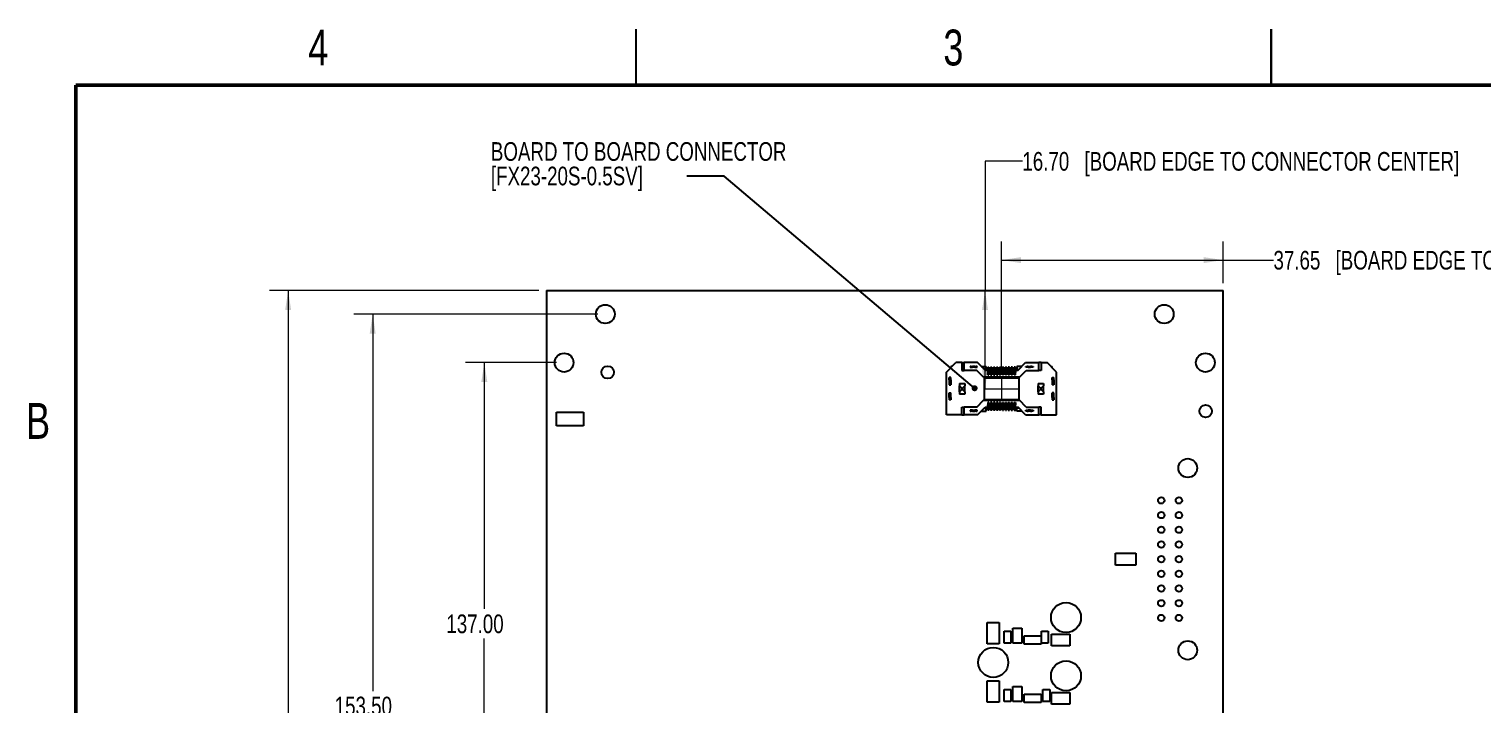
# Paper-space layout 'Sheet2' of a CAD drawing. Header units: millimetres. Extents: x 3 to 429, y 3 to 276.
# Drawn here: x 4.8 to 251.9, y 161.3 to 276.3 of the extents above; entities that cross this region are included whole.
import ezdxf

# ---------------------------------------------------------------- set-up
doc = ezdxf.new("R2010")
doc.units = ezdxf.units.MM
doc.header["$PDSIZE"] = -1
doc.styles.add('SLDTEXTSTYLE1', font='TXT', dxfattribs={"width": 0.75})
doc.dimstyles.new('SLDDIMSTYLE1', dxfattribs={"dimtxt": 3.175, "dimasz": 3.302, "dimexe": 0, "dimexo": 0.0625, "dimgap": 0.79375, "dimtad": 0, "dimtih": 1, "dimtoh": 1, "dimrnd": 1e-09, "dimzin": 4, "dimdsep": 46, "dimtxsty": 'SLDTEXTSTYLE1', "dimsah": 1, "dimcen": 0.09, "dimadec": 0, "dimazin": 1, "dimtfac": 1, "dimtofl": 0, "dimtmove": 0, "dimatfit": 3, "dimfxl": 1, "dimfrac": 2, "dimtolj": 1, "dimtzin": 12, "dimarcsym": 0})
doc.dimstyles.new('SLDDIMSTYLE2', dxfattribs={"dimtxt": 3.175, "dimasz": 3.302, "dimexe": 0, "dimexo": 0.0625, "dimgap": 0.79375, "dimtad": 0, "dimtih": 1, "dimtoh": 1, "dimrnd": 1e-09, "dimzin": 12, "dimdsep": 46, "dimtxsty": 'SLDTEXTSTYLE1', "dimsah": 1, "dimcen": 0.09, "dimadec": 0, "dimazin": 3, "dimtfac": 1, "dimtofl": 0, "dimtmove": 0, "dimatfit": 3, "dimfxl": 1, "dimfrac": 2, "dimtolj": 1, "dimtzin": 12, "dimarcsym": 0})
doc.dimstyles.new('SLDDIMSTYLE4', dxfattribs={"dimtxt": 0.18, "dimasz": 1.016, "dimexe": 0, "dimexo": 0.0625, "dimgap": 0, "dimtad": 0, "dimtih": 1, "dimtoh": 1, "dimdec": 0, "dimrnd": 1e-09, "dimzin": 0, "dimdsep": 46, "dimtxsty": 'Standard', "dimblk1": 'DOT', "dimblk2": 'DOT', "dimsah": 1, "dimcen": 0.09, "dimadec": 0, "dimazin": 0, "dimtfac": 1.016, "dimtdec": 0, "dimtofl": 0, "dimtmove": 0, "dimatfit": 3, "dimldrblk": 'DOT', "dimfxl": 1, "dimfrac": 2, "dimtolj": 1, "dimtzin": 0, "dimarcsym": 0})

# ---------------------------------------------------------------- blocks, each defined once
blk = doc.blocks.new('_D_11')
at = {"color": 7, "linetype": 'Continuous', "lineweight": 0}
for p, q in [((170.05, 218.3), (170.05, 240.14)), ((207.7, 233.05), (207.7, 240.14)), ((170.05, 236.97), (207.7, 236.97)), ((207.7, 236.97), (216.27, 236.97))]:
    blk.add_line(p, q, dxfattribs=at)
at = {"color": 7, "linetype": 'Continuous', "lineweight": 18}
for points in [[(170.05, 236.97), (173.35, 236.46), (173.35, 237.47)], [(207.7, 236.97), (204.4, 237.47), (204.4, 236.46)]]:
    blk.add_solid(points, dxfattribs=at)
at = {"color": 7, "linetype": 'Continuous', "lineweight": 18, "char_height": 3.175, "attachment_point": 1, "style": 'SLDTEXTSTYLE1'}
for s, insert in [('37.65', (216.27, 238.54)), ('[BOARD EDGE TO CONNECTOR CENTER]', (226.82, 238.54))]:
    blk.add_mtext(s, dxfattribs=dict(at, insert=insert))
blk = doc.blocks.new('_D_12')
at = {"color": 7, "linetype": 'Continuous', "lineweight": 0}
for p, q in [((173.59, 253.78), (167.24, 253.78)), ((167.24, 253.78), (167.24, 231.78)), ((167.24, 215.08), (167.24, 231.78))]:
    blk.add_line(p, q, dxfattribs=at)
at = {"color": 7, "linetype": 'Continuous', "lineweight": 18}
for points in [[(167.24, 231.78), (166.74, 228.48), (167.75, 228.48)], [(167.24, 215.08), (167.75, 218.38), (166.74, 218.38)]]:
    blk.add_solid(points, dxfattribs=at)
at = {"color": 7, "linetype": 'Continuous', "lineweight": 18, "char_height": 3.175, "attachment_point": 1, "style": 'SLDTEXTSTYLE1'}
for s, insert in [('16.70', (173.59, 255.35)), ('[BOARD EDGE TO CONNECTOR CENTER]', (184.15, 255.35))]:
    blk.add_mtext(s, dxfattribs=dict(at, insert=insert))
blk = doc.blocks.new('_D_13')
at = {"color": 7, "linetype": 'Continuous', "lineweight": 0}
for p, q in [((91.43, 231.78), (45.62, 231.78)), ((48.8, 231.78), (48.8, 149.69)), ((48.8, 70.28), (48.8, 144.64)), ((91.43, 70.28), (45.62, 70.28))]:
    blk.add_line(p, q, dxfattribs=at)
at = {"color": 7, "linetype": 'Continuous', "lineweight": 18}
for points in [[(48.8, 231.78), (48.29, 228.48), (49.31, 228.48)], [(48.8, 70.28), (49.31, 73.58), (48.29, 73.58)]]:
    blk.add_solid(points, dxfattribs=at)
at = {"color": 7, "linetype": 'Continuous', "lineweight": 18, "insert": (42.35, 148.74), "char_height": 3.175, "attachment_point": 1, "style": 'SLDTEXTSTYLE1'}
blk.add_mtext('161.50', dxfattribs=at)
blk = doc.blocks.new('_D_15')
at = {"color": 7, "linetype": 'Continuous', "lineweight": 0}
for p, q in [((94.43, 219.53), (78.96, 219.53)), ((82.14, 219.53), (82.14, 177.64)), ((82.14, 82.53), (82.14, 172.6)), ((94.43, 82.53), (78.96, 82.53))]:
    blk.add_line(p, q, dxfattribs=at)
at = {"color": 7, "linetype": 'Continuous', "lineweight": 18}
for points in [[(82.14, 219.53), (81.63, 216.23), (82.65, 216.23)], [(82.14, 82.53), (82.65, 85.83), (81.63, 85.83)]]:
    blk.add_solid(points, dxfattribs=at)
at = {"color": 7, "linetype": 'Continuous', "lineweight": 18, "insert": (75.69, 176.7), "char_height": 3.175, "attachment_point": 1, "style": 'SLDTEXTSTYLE1'}
blk.add_mtext('137.00', dxfattribs=at)
blk = doc.blocks.new('_D_16')
at = {"color": 7, "linetype": 'Continuous', "lineweight": 0}
for p, q in [((101.43, 227.78), (59.99, 227.78)), ((63.17, 227.78), (63.17, 163.66)), ((63.17, 74.28), (63.17, 158.62)), ((101.43, 74.28), (59.99, 74.28))]:
    blk.add_line(p, q, dxfattribs=at)
at = {"color": 7, "linetype": 'Continuous', "lineweight": 18}
for points in [[(63.17, 227.78), (62.66, 224.48), (63.67, 224.48)], [(63.17, 74.28), (63.67, 77.58), (62.66, 77.58)]]:
    blk.add_solid(points, dxfattribs=at)
at = {"color": 7, "linetype": 'Continuous', "lineweight": 18, "insert": (56.71, 162.72), "char_height": 3.175, "attachment_point": 1, "style": 'SLDTEXTSTYLE1'}
blk.add_mtext('153.50', dxfattribs=at)
blk = doc.blocks.new('SW_NOTE_0_8')
at = {"color": 0, "linetype": 'Continuous', "lineweight": 0, "char_height": 3.175, "attachment_point": 1, "style": 'SLDTEXTSTYLE1'}
for s, insert in [('BOARD TO BOARD CONNECTOR', (-33.31, 5.78)), ('[FX23-20S-0.5SV]', (-33.31, 1.61))]:
    blk.add_mtext(s, dxfattribs=dict(at, insert=insert))
blk = doc.blocks.new('_Dot')
at = {"color": 0, "linetype": 'ByBlock', "lineweight": -2}
blk.add_line((-0.5, 0), (-1, 0), dxfattribs=at)
at = {"color": 0, "linetype": 'ByBlock', "const_width": 0.5}
blk.add_lwpolyline([(-0.25, 0, 1), (0.25, 0, 1)], format="xyb", close=True, dxfattribs=at)

psp = doc.layouts.new('Sheet2')

# ---------------------------------------------------------------- linework, layer by layer
at = {"color": 7, "linetype": 'Continuous', "lineweight": 25}
for p, q in [((107.95, 266.7), (107.95, 276.225)), ((215.9, 276.226), (215.9, 266.699)), ((215.9, 266.7), (215.9, 276.225)), ((92.7, 231.782), (207.701, 231.782)), ((92.7, 231.782), (92.7, 70.281)), ((207.701, 125.281), (207.701, 231.782)), ((160.701, 217.932), (162.301, 219.532)), ((160.701, 210.632), (160.701, 217.932)), ((161.451, 218.682), (161.451, 218.882)), ((161.651, 218.882), (161.451, 218.882)), ((163.301, 219.532), (162.301, 219.532)), ((163.301, 219.532), (163.701, 219.532)), ((163.301, 219.532), (163.301, 218.182)), ((163.301, 218.182), (163.701, 218.182)), ((163.701, 218.182), (163.701, 219.532)), ((165.951, 219.532), (163.701, 219.532)), ((165.851, 218.182), (163.701, 218.182)), ((164.701, 218.882), (164.701, 218.732)), ((164.901, 218.882), (164.701, 218.882)), ((164.701, 218.732), (164.901, 218.732)), ((164.901, 218.882), (164.901, 218.732)), ((164.901, 218.882), (165.101, 218.882)), ((164.901, 218.732), (165.101, 218.732)), ((165.101, 218.882), (165.101, 218.732)), ((165.501, 218.882), (165.101, 218.882)), ((165.501, 218.732), (165.101, 218.732)), ((165.501, 218.882), (165.501, 218.732)), ((165.501, 218.882), (165.701, 218.882)), ((165.501, 218.732), (165.701, 218.732)), ((165.701, 218.882), (165.701, 218.732)), ((165.901, 218.882), (165.701, 218.882)), ((165.701, 218.732), (165.901, 218.732)), ((167.001, 217.032), (165.851, 218.182)), ((165.901, 218.732), (165.901, 218.882)), ((167.251, 218.232), (165.951, 219.532)), ((166.601, 218.882), (167.451, 218.882)), ((167.451, 218.382), (167.101, 218.382)), ((167.251, 218.232), (167.701, 218.232)), ((167.451, 218.382), (167.451, 218.882)), ((167.451, 218.232), (167.451, 218.382)), ((167.701, 218.382), (167.451, 218.382)), ((167.701, 218.732), (167.901, 218.732)), ((167.701, 218.732), (167.701, 217.832)), ((167.701, 217.832), (167.901, 217.832)), ((167.701, 217.432), (167.701, 217.832)), ((167.901, 218.732), (167.901, 217.832)), ((168.201, 218.382), (167.901, 218.382)), ((167.901, 218.232), (168.201, 218.232)), ((167.901, 217.432), (167.901, 217.832)), ((168.201, 218.732), (168.401, 218.732)), ((168.201, 218.732), (168.201, 217.832)), ((168.201, 217.832), (168.401, 217.832)), ((168.201, 217.432), (168.201, 217.832)), ((168.401, 218.732), (168.401, 217.832)), ((168.701, 218.382), (168.401, 218.382)), ((168.401, 218.232), (168.701, 218.232)), ((168.401, 217.432), (168.401, 217.832)), ((168.701, 218.732), (168.901, 218.732)), ((168.701, 218.732), (168.701, 217.832)), ((168.701, 217.832), (168.901, 217.832)), ((168.701, 217.432), (168.701, 217.832)), ((168.901, 218.732), (168.901, 217.832)), ((169.201, 218.382), (168.901, 218.382)), ((168.901, 218.232), (169.201, 218.232)), ((168.901, 217.432), (168.901, 217.832)), ((169.201, 218.732), (169.401, 218.732)), ((169.201, 218.732), (169.201, 217.832)), ((169.201, 217.832), (169.401, 217.832)), ((169.201, 217.432), (169.201, 217.832)), ((169.401, 218.732), (169.401, 217.832)), ((169.701, 218.382), (169.401, 218.382)), ((169.401, 218.232), (169.701, 218.232)), ((169.401, 217.432), (169.401, 217.832)), ((169.701, 218.732), (169.901, 218.732)), ((169.701, 218.732), (169.701, 217.832)), ((169.701, 217.832), (169.901, 217.832)), ((169.701, 217.432), (169.701, 217.832)), ((169.901, 218.732), (169.901, 217.832)), ((170.201, 218.382), (169.901, 218.382)), ((169.901, 218.232), (170.201, 218.232)), ((169.901, 217.432), (169.901, 217.832)), ((170.401, 218.732), (170.201, 218.732)), ((170.201, 218.732), (170.201, 217.832)), ((170.401, 217.832), (170.201, 217.832)), ((170.201, 217.432), (170.201, 217.832)), ((170.401, 218.732), (170.401, 217.832)), ((170.701, 218.382), (170.401, 218.382)), ((170.401, 218.232), (170.701, 218.232)), ((170.401, 217.432), (170.401, 217.832)), ((170.901, 218.732), (170.701, 218.732)), ((170.701, 218.732), (170.701, 217.832)), ((170.901, 217.832), (170.701, 217.832)), ((170.701, 217.432), (170.701, 217.832)), ((170.901, 218.732), (170.901, 217.832)), ((171.201, 218.382), (170.901, 218.382)), ((170.901, 218.232), (171.201, 218.232)), ((170.901, 217.432), (170.901, 217.832)), ((171.401, 218.732), (171.201, 218.732)), ((171.201, 218.732), (171.201, 217.832)), ((171.401, 217.832), (171.201, 217.832)), ((171.201, 217.432), (171.201, 217.832)), ((171.401, 218.732), (171.401, 217.832)), ((171.701, 218.382), (171.401, 218.382)), ((171.401, 218.232), (171.701, 218.232)), ((171.401, 217.432), (171.401, 217.832)), ((171.901, 218.732), (171.701, 218.732)), ((171.701, 218.732), (171.701, 217.832)), ((171.901, 217.832), (171.701, 217.832)), ((171.701, 217.432), (171.701, 217.832)), ((171.901, 218.732), (171.901, 217.832)), ((172.201, 218.382), (171.901, 218.382)), ((171.901, 218.232), (172.201, 218.232)), ((171.901, 217.432), (171.901, 217.832)), ((172.401, 218.732), (172.201, 218.732)), ((172.201, 218.732), (172.201, 217.832)), ((172.201, 217.432), (172.201, 217.832)), ((172.401, 217.832), (172.201, 217.832)), ((172.401, 218.732), (172.401, 217.832)), ((172.651, 218.382), (172.401, 218.382)), ((172.401, 218.232), (172.851, 218.232)), ((172.401, 217.432), (172.401, 217.832)), ((172.651, 218.882), (172.651, 218.382)), ((173.501, 218.882), (172.651, 218.882)), ((172.651, 218.382), (173.001, 218.382)), ((172.651, 218.382), (172.651, 218.232)), ((172.851, 218.232), (174.151, 219.532)), ((173.101, 217.032), (174.251, 218.182)), ((174.151, 219.532), (176.401, 219.532)), ((174.201, 218.732), (174.201, 218.882)), ((174.201, 218.882), (174.401, 218.882)), ((174.401, 218.732), (174.201, 218.732)), ((174.251, 218.182), (176.401, 218.182)), ((174.401, 218.882), (174.401, 218.732)), ((174.601, 218.882), (174.401, 218.882)), ((174.601, 218.732), (174.401, 218.732)), ((174.601, 218.882), (175.001, 218.882)), ((174.601, 218.882), (174.601, 218.732)), ((174.601, 218.732), (175.001, 218.732)), ((175.001, 218.882), (175.001, 218.732)), ((175.201, 218.882), (175.001, 218.882)), ((175.201, 218.732), (175.001, 218.732)), ((175.201, 218.882), (175.201, 218.732)), ((175.201, 218.882), (175.401, 218.882)), ((175.401, 218.732), (175.201, 218.732)), ((175.401, 218.882), (175.401, 218.732)), ((176.401, 218.182), (176.401, 219.532)), ((176.801, 219.532), (176.401, 219.532)), ((176.801, 218.182), (176.401, 218.182)), ((176.801, 219.532), (176.801, 218.182)), ((176.801, 219.532), (177.801, 219.532)), ((179.401, 217.932), (177.801, 219.532)), ((178.451, 218.882), (178.651, 218.882)), ((178.651, 218.682), (178.651, 218.882)), ((179.401, 210.632), (179.401, 217.932)), ((161.426, 216.982), (161.176, 216.982)), ((161.176, 216.882), (161.176, 216.982)), ((161.426, 216.882), (161.176, 216.882)), ((161.176, 216.782), (161.176, 216.882)), ((161.426, 216.782), (161.176, 216.782)), ((161.176, 216.582), (161.176, 216.782)), ((161.426, 216.582), (161.176, 216.582)), ((161.176, 216.582), (161.176, 216.182)), ((161.426, 216.182), (161.176, 216.182)), ((161.176, 216.182), (161.176, 215.982)), ((161.426, 215.982), (161.176, 215.982)), ((161.176, 215.982), (161.176, 215.882)), ((161.176, 215.882), (161.426, 215.882)), ((161.176, 215.882), (161.176, 215.782)), ((161.176, 215.782), (161.426, 215.782)), ((161.426, 216.882), (161.426, 216.982)), ((161.426, 216.782), (161.426, 216.882)), ((161.426, 216.582), (161.426, 216.782)), ((161.426, 216.582), (161.426, 216.182)), ((161.426, 216.182), (161.426, 215.982)), ((161.426, 215.982), (161.426, 215.882)), ((161.426, 215.882), (161.426, 215.782)), ((162.926, 215.982), (163.826, 215.982)), ((162.926, 215.982), (162.926, 215.582)), ((162.926, 214.582), (162.926, 215.582)), ((162.926, 215.582), (163.326, 215.182)), ((163.326, 214.982), (162.926, 214.582)), ((163.326, 214.982), (163.326, 215.182)), ((163.326, 215.182), (163.426, 215.182)), ((163.326, 214.982), (163.426, 214.982)), ((163.826, 215.582), (163.426, 215.182)), ((163.426, 214.982), (163.426, 215.182)), ((163.426, 214.982), (163.826, 214.582)), ((163.826, 215.982), (163.826, 215.582)), ((163.826, 214.582), (163.826, 215.582)), ((173.101, 217.032), (167.001, 217.032)), ((167.001, 217.032), (167.101, 216.932)), ((167.071, 216.962), (173.031, 216.962)), ((167.101, 216.932), (167.101, 213.232)), ((173.001, 216.932), (167.101, 216.932)), ((167.151, 216.962), (167.151, 216.932)), ((167.501, 216.962), (167.501, 216.932)), ((167.701, 217.432), (167.901, 217.432)), ((168.201, 217.432), (168.401, 217.432)), ((168.701, 217.432), (168.901, 217.432)), ((169.201, 217.432), (169.401, 217.432)), ((169.701, 217.432), (169.901, 217.432)), ((170.401, 217.432), (170.201, 217.432)), ((170.901, 217.432), (170.701, 217.432)), ((171.401, 217.432), (171.201, 217.432)), ((171.901, 217.432), (171.701, 217.432)), ((172.401, 217.432), (172.201, 217.432)), ((172.601, 216.962), (172.601, 216.932)), ((172.951, 216.962), (172.951, 216.932)), ((173.101, 217.032), (173.001, 216.932)), ((173.001, 216.932), (173.001, 213.232)), ((176.276, 215.982), (176.276, 215.582)), ((176.276, 215.982), (177.176, 215.982)), ((176.276, 215.582), (176.676, 215.182)), ((176.276, 214.582), (176.276, 215.582)), ((176.676, 214.982), (176.276, 214.582)), ((176.676, 214.982), (176.676, 215.182)), ((176.776, 215.182), (176.676, 215.182)), ((176.776, 214.982), (176.676, 214.982)), ((177.176, 215.582), (176.776, 215.182)), ((176.776, 214.982), (176.776, 215.182)), ((176.776, 214.982), (177.176, 214.582)), ((177.176, 215.982), (177.176, 215.582)), ((177.176, 214.582), (177.176, 215.582)), ((178.676, 216.982), (178.926, 216.982)), ((178.676, 216.882), (178.676, 216.982)), ((178.676, 216.882), (178.926, 216.882)), ((178.676, 216.782), (178.676, 216.882)), ((178.676, 216.782), (178.926, 216.782)), ((178.676, 216.582), (178.676, 216.782)), ((178.676, 216.582), (178.926, 216.582)), ((178.676, 216.582), (178.676, 216.182)), ((178.676, 216.182), (178.926, 216.182)), ((178.676, 216.182), (178.676, 215.982)), ((178.676, 215.982), (178.926, 215.982)), ((178.676, 215.982), (178.676, 215.882)), ((178.926, 215.882), (178.676, 215.882)), ((178.676, 215.882), (178.676, 215.782)), ((178.926, 215.782), (178.676, 215.782)), ((178.926, 216.882), (178.926, 216.982)), ((178.926, 216.782), (178.926, 216.882)), ((178.926, 216.582), (178.926, 216.782)), ((178.926, 216.582), (178.926, 216.182)), ((178.926, 216.182), (178.926, 215.982)), ((178.926, 215.982), (178.926, 215.882)), ((178.926, 215.882), (178.926, 215.782)), ((161.176, 214.382), (161.426, 214.382)), ((161.176, 214.282), (161.176, 214.382)), ((161.176, 214.282), (161.426, 214.282)), ((161.176, 214.182), (161.176, 214.282)), ((161.426, 214.182), (161.176, 214.182)), ((161.176, 213.982), (161.176, 214.182)), ((161.426, 213.982), (161.176, 213.982)), ((161.176, 213.582), (161.176, 213.982)), ((161.426, 213.582), (161.176, 213.582)), ((161.176, 213.582), (161.176, 213.382)), ((161.426, 213.382), (161.176, 213.382)), ((161.176, 213.382), (161.176, 213.282)), ((161.426, 213.282), (161.176, 213.282)), ((161.176, 213.282), (161.176, 213.182)), ((161.426, 213.182), (161.176, 213.182)), ((161.426, 214.282), (161.426, 214.382)), ((161.426, 214.182), (161.426, 214.282)), ((161.426, 213.982), (161.426, 214.182)), ((161.426, 213.582), (161.426, 213.982)), ((161.426, 213.582), (161.426, 213.382)), ((161.426, 213.382), (161.426, 213.282)), ((161.426, 213.282), (161.426, 213.182)), ((162.926, 214.582), (162.926, 214.182)), ((163.826, 214.182), (162.926, 214.182)), ((163.826, 214.582), (163.826, 214.182)), ((165.851, 211.982), (167.001, 213.132)), ((167.101, 213.232), (167.001, 213.132)), ((173.101, 213.132), (167.001, 213.132)), ((167.071, 213.202), (173.031, 213.202)), ((173.001, 213.232), (167.101, 213.232)), ((167.151, 213.232), (167.151, 213.202)), ((167.501, 213.232), (167.501, 213.202)), ((167.901, 212.732), (167.701, 212.732)), ((167.701, 212.732), (167.701, 212.332)), ((167.901, 212.732), (167.901, 212.332)), ((168.401, 212.732), (168.201, 212.732)), ((168.201, 212.732), (168.201, 212.332)), ((168.401, 212.732), (168.401, 212.332)), ((168.901, 212.732), (168.701, 212.732)), ((168.701, 212.732), (168.701, 212.332)), ((168.901, 212.732), (168.901, 212.332)), ((169.401, 212.732), (169.201, 212.732)), ((169.201, 212.732), (169.201, 212.332)), ((169.401, 212.732), (169.401, 212.332)), ((169.901, 212.732), (169.701, 212.732)), ((169.701, 212.732), (169.701, 212.332)), ((169.901, 212.732), (169.901, 212.332)), ((170.201, 212.732), (170.401, 212.732)), ((170.201, 212.732), (170.201, 212.332)), ((170.401, 212.732), (170.401, 212.332)), ((170.701, 212.732), (170.901, 212.732)), ((170.701, 212.732), (170.701, 212.332)), ((170.901, 212.732), (170.901, 212.332)), ((171.201, 212.732), (171.401, 212.732)), ((171.201, 212.732), (171.201, 212.332)), ((171.401, 212.732), (171.401, 212.332)), ((171.701, 212.732), (171.901, 212.732)), ((171.701, 212.732), (171.701, 212.332)), ((171.901, 212.732), (171.901, 212.332)), ((172.201, 212.732), (172.401, 212.732)), ((172.201, 212.732), (172.201, 212.332)), ((172.401, 212.732), (172.401, 212.332)), ((172.601, 213.232), (172.601, 213.202)), ((172.951, 213.232), (172.951, 213.202)), ((173.001, 213.232), (173.101, 213.132)), ((174.251, 211.982), (173.101, 213.132)), ((176.276, 214.582), (176.276, 214.182)), ((177.176, 214.182), (176.276, 214.182)), ((177.176, 214.582), (177.176, 214.182)), ((178.926, 214.382), (178.676, 214.382)), ((178.676, 214.282), (178.676, 214.382)), ((178.926, 214.282), (178.676, 214.282)), ((178.676, 214.182), (178.676, 214.282)), ((178.676, 214.182), (178.926, 214.182)), ((178.676, 213.982), (178.676, 214.182)), ((178.676, 213.982), (178.926, 213.982)), ((178.676, 213.582), (178.676, 213.982)), ((178.676, 213.582), (178.926, 213.582)), ((178.676, 213.582), (178.676, 213.382)), ((178.676, 213.382), (178.926, 213.382)), ((178.676, 213.382), (178.676, 213.282)), ((178.676, 213.282), (178.926, 213.282)), ((178.676, 213.282), (178.676, 213.182)), ((178.676, 213.182), (178.926, 213.182)), ((178.926, 214.282), (178.926, 214.382)), ((178.926, 214.182), (178.926, 214.282)), ((178.926, 213.982), (178.926, 214.182)), ((178.926, 213.582), (178.926, 213.982)), ((178.926, 213.582), (178.926, 213.382)), ((178.926, 213.382), (178.926, 213.282)), ((178.926, 213.282), (178.926, 213.182)), ((94.396, 208.802), (94.396, 211.102)), ((94.396, 211.102), (98.996, 211.102)), ((98.996, 211.102), (98.996, 208.802)), ((163.301, 210.632), (160.701, 210.632)), ((163.301, 211.982), (163.701, 211.982)), ((163.301, 210.632), (163.301, 211.982)), ((163.301, 210.632), (163.701, 210.632)), ((163.701, 210.632), (163.701, 211.982)), ((165.851, 211.982), (163.701, 211.982)), ((165.951, 210.632), (163.701, 210.632)), ((164.701, 211.432), (164.701, 211.282)), ((164.901, 211.432), (164.701, 211.432)), ((164.701, 211.282), (164.901, 211.282)), ((164.901, 211.282), (164.901, 211.432)), ((165.101, 211.432), (164.901, 211.432)), ((165.101, 211.282), (164.901, 211.282)), ((165.101, 211.432), (165.501, 211.432)), ((165.101, 211.282), (165.101, 211.432)), ((165.101, 211.282), (165.501, 211.282)), ((165.501, 211.282), (165.501, 211.432)), ((165.701, 211.432), (165.501, 211.432)), ((165.701, 211.282), (165.501, 211.282)), ((165.701, 211.282), (165.701, 211.432)), ((165.901, 211.432), (165.701, 211.432)), ((165.701, 211.282), (165.901, 211.282)), ((165.901, 211.282), (165.901, 211.432)), ((165.951, 210.632), (167.251, 211.932)), ((166.601, 211.282), (167.451, 211.282)), ((167.101, 211.782), (167.451, 211.782)), ((167.251, 211.932), (167.701, 211.932)), ((167.451, 211.782), (167.451, 211.932)), ((167.451, 211.282), (167.451, 211.782)), ((167.451, 211.782), (167.701, 211.782)), ((167.901, 212.332), (167.701, 212.332)), ((167.701, 211.432), (167.701, 212.332)), ((167.901, 211.432), (167.701, 211.432)), ((167.901, 211.432), (167.901, 212.332)), ((167.901, 211.932), (168.201, 211.932)), ((167.901, 211.782), (168.201, 211.782)), ((168.401, 212.332), (168.201, 212.332)), ((168.201, 211.432), (168.201, 212.332)), ((168.401, 211.432), (168.201, 211.432)), ((168.401, 211.432), (168.401, 212.332)), ((168.401, 211.932), (168.701, 211.932)), ((168.401, 211.782), (168.701, 211.782)), ((168.901, 212.332), (168.701, 212.332)), ((168.701, 211.432), (168.701, 212.332)), ((168.901, 211.432), (168.701, 211.432)), ((168.901, 211.432), (168.901, 212.332)), ((168.901, 211.932), (169.201, 211.932)), ((168.901, 211.782), (169.201, 211.782)), ((169.401, 212.332), (169.201, 212.332)), ((169.201, 211.432), (169.201, 212.332)), ((169.401, 211.432), (169.201, 211.432)), ((169.401, 211.432), (169.401, 212.332)), ((169.401, 211.932), (169.701, 211.932)), ((169.401, 211.782), (169.701, 211.782)), ((169.901, 212.332), (169.701, 212.332)), ((169.701, 211.432), (169.701, 212.332)), ((169.901, 211.432), (169.701, 211.432)), ((169.901, 211.432), (169.901, 212.332)), ((169.901, 211.932), (170.201, 211.932)), ((169.901, 211.782), (170.201, 211.782)), ((170.201, 211.432), (170.201, 212.332)), ((170.201, 212.332), (170.401, 212.332)), ((170.201, 211.432), (170.401, 211.432)), ((170.401, 211.432), (170.401, 212.332)), ((170.401, 211.932), (170.701, 211.932)), ((170.401, 211.782), (170.701, 211.782)), ((170.701, 212.332), (170.901, 212.332)), ((170.701, 211.432), (170.701, 212.332)), ((170.701, 211.432), (170.901, 211.432)), ((170.901, 211.432), (170.901, 212.332)), ((170.901, 211.932), (171.201, 211.932)), ((170.901, 211.782), (171.201, 211.782)), ((171.201, 211.432), (171.201, 212.332)), ((171.201, 212.332), (171.401, 212.332)), ((171.201, 211.432), (171.401, 211.432)), ((171.401, 211.432), (171.401, 212.332)), ((171.401, 211.932), (171.701, 211.932)), ((171.401, 211.782), (171.701, 211.782)), ((171.701, 212.332), (171.901, 212.332)), ((171.701, 211.432), (171.701, 212.332)), ((171.701, 211.432), (171.901, 211.432)), ((171.901, 211.432), (171.901, 212.332)), ((171.901, 211.932), (172.201, 211.932)), ((171.901, 211.782), (172.201, 211.782)), ((172.201, 211.432), (172.201, 212.332)), ((172.201, 212.332), (172.401, 212.332)), ((172.201, 211.432), (172.401, 211.432)), ((172.401, 211.432), (172.401, 212.332)), ((172.401, 211.932), (172.851, 211.932)), ((172.401, 211.782), (172.651, 211.782)), ((172.651, 211.782), (172.651, 211.932)), ((172.651, 211.282), (172.651, 211.782)), ((173.001, 211.782), (172.651, 211.782)), ((173.501, 211.282), (172.651, 211.282)), ((174.151, 210.632), (172.851, 211.932)), ((174.151, 210.632), (176.401, 210.632)), ((174.201, 211.282), (174.201, 211.432)), ((174.201, 211.432), (174.401, 211.432)), ((174.401, 211.282), (174.201, 211.282)), ((174.251, 211.982), (176.401, 211.982)), ((174.401, 211.282), (174.401, 211.432)), ((174.401, 211.432), (174.601, 211.432)), ((174.401, 211.282), (174.601, 211.282)), ((175.001, 211.432), (174.601, 211.432)), ((174.601, 211.282), (174.601, 211.432)), ((175.001, 211.282), (174.601, 211.282)), ((175.001, 211.282), (175.001, 211.432)), ((175.001, 211.432), (175.201, 211.432)), ((175.001, 211.282), (175.201, 211.282)), ((175.201, 211.282), (175.201, 211.432)), ((175.201, 211.432), (175.401, 211.432)), ((175.401, 211.282), (175.201, 211.282)), ((175.401, 211.432), (175.401, 211.282)), ((176.401, 210.632), (176.401, 211.982)), ((176.801, 211.982), (176.401, 211.982)), ((176.801, 210.632), (176.401, 210.632)), ((176.801, 210.632), (176.801, 211.982)), ((176.801, 210.632), (179.401, 210.632)), ((98.996, 208.802), (94.396, 208.802)), ((189.4, 187.109), (192.85, 187.109)), ((189.4, 185.109), (189.4, 187.109)), ((192.85, 187.109), (192.85, 185.109)), ((192.85, 185.109), (189.4, 185.109)), ((167.625, 171.718), (167.625, 175.318)), ((167.625, 175.318), (169.675, 175.318)), ((169.675, 175.318), (169.675, 171.718)), ((170.518, 173.883), (171.658, 173.883)), ((170.518, 171.833), (170.518, 173.883)), ((171.658, 173.883), (171.658, 173.123)), ((171.658, 173.123), (171.658, 173.123)), ((171.658, 173.123), (171.658, 171.833)), ((171.991, 174.393), (173.491, 174.393)), ((171.991, 171.843), (171.991, 174.393)), ((173.491, 174.393), (173.491, 171.843)), ((173.879, 171.643), (173.879, 173.093)), ((173.879, 173.093), (176.779, 173.093)), ((176.779, 173.093), (176.779, 171.643)), ((176.841, 173.883), (177.981, 173.883)), ((176.841, 171.833), (176.841, 173.883)), ((177.981, 173.883), (177.981, 173.123)), ((177.981, 173.123), (177.981, 173.123)), ((177.981, 173.123), (177.981, 171.833)), ((178.557, 173.368), (181.657, 173.368)), ((178.557, 171.368), (178.557, 173.368)), ((181.657, 173.368), (181.657, 171.368)), ((169.675, 171.718), (167.625, 171.718)), ((171.658, 171.833), (170.518, 171.833)), ((173.491, 171.843), (171.991, 171.843)), ((176.779, 171.643), (173.879, 171.643)), ((177.981, 171.833), (176.841, 171.833)), ((181.657, 171.368), (178.557, 171.368)), ((167.625, 161.802), (167.625, 165.402)), ((167.625, 165.402), (169.675, 165.402)), ((169.675, 165.402), (169.675, 161.802)), ((170.518, 161.917), (170.518, 163.967)), ((170.518, 163.967), (171.658, 163.967)), ((171.658, 163.967), (171.658, 163.207)), ((171.658, 163.207), (171.658, 163.207)), ((171.658, 163.207), (171.658, 161.917)), ((171.991, 164.477), (173.491, 164.477)), ((171.991, 161.927), (171.991, 164.477)), ((173.491, 164.477), (173.491, 161.927)), ((173.879, 163.177), (176.779, 163.177)), ((173.879, 161.727), (173.879, 163.177)), ((176.779, 163.177), (176.779, 161.727)), ((177.095, 161.917), (177.095, 163.967)), ((177.095, 163.967), (178.235, 163.967)), ((178.235, 163.967), (178.235, 163.207)), ((178.235, 163.207), (178.235, 163.207)), ((178.235, 163.207), (178.235, 161.917)), ((178.557, 163.452), (181.657, 163.452)), ((178.557, 161.452), (178.557, 163.452)), ((181.657, 163.452), (181.657, 161.452)), ((169.675, 161.802), (167.625, 161.802)), ((171.658, 161.917), (170.518, 161.917)), ((173.491, 161.927), (171.991, 161.927)), ((176.779, 161.727), (173.879, 161.727)), ((178.235, 161.917), (177.095, 161.917)), ((181.657, 161.452), (178.557, 161.452))]:
    psp.add_line(p, q, dxfattribs=at)
at = {"color": 7, "linetype": 'Continuous', "lineweight": 50}
for p, q in [((12.7, 12.7), (12.7, 266.7)), ((12.7, 266.7), (419.1, 266.7))]:
    psp.add_line(p, q, dxfattribs=at)
at = {"color": 8, "linetype": 'Continuous', "lineweight": 25}
for p, q in [((167.012, 217.021), (173.09, 217.021)), ((167.012, 213.144), (173.09, 213.144))]:
    psp.add_line(p, q, dxfattribs=at)
at = {"color": 7, "linetype": 'Continuous', "lineweight": 18}
for p, q in [((167.101, 215.082), (173.001, 215.082)), ((170.051, 217.032), (170.051, 213.132))]:
    psp.add_line(p, q, dxfattribs=at)
at = {"color": 7, "linetype": 'Continuous', "lineweight": 25}
for centre, radius in [((102.7, 227.782), 1.6), ((197.701, 227.782), 1.6), ((95.7, 219.533), 1.6), ((204.701, 219.533), 1.6), ((103.117, 217.89), 1.063), ((204.739, 211.28), 1.063), ((201.701, 201.609), 1.6), ((197.201, 196.109), 0.55), ((200.201, 196.109), 0.55), ((197.201, 193.609), 0.55), ((200.201, 193.609), 0.55), ((197.201, 191.109), 0.55), ((200.201, 191.109), 0.55), ((197.201, 188.609), 0.55), ((200.201, 188.609), 0.55), ((197.201, 186.109), 0.55), ((200.201, 186.109), 0.55), ((197.201, 183.609), 0.55), ((200.201, 183.609), 0.55), ((197.201, 181.109), 0.55), ((200.201, 181.109), 0.55), ((181.007, 176.178), 2.545), ((197.201, 178.609), 0.55), ((200.201, 178.609), 0.55), ((197.201, 176.109), 0.55), ((200.201, 176.109), 0.55), ((168.65, 168.558), 2.545), ((201.701, 170.609), 1.6), ((181.007, 166.262), 2.545)]:
    psp.add_circle(centre, radius, dxfattribs=at)
at = {"color": 7, "linetype": 'Continuous', "lineweight": 0}
for p in [(170.051, 217.032), (170.051, 213.132)]:
    psp.add_point(p, dxfattribs=at)

# ---------------------------------------------------------------- block references
psp.add_blockref('SW_NOTE_0_8', (116.565, 251.242), dxfattribs=at)

# ---------------------------------------------------------------- texts
at = {"color": 7, "linetype": 'Continuous', "lineweight": 0, "char_height": 6.096, "attachment_point": 2, "style": 'SLDTEXTSTYLE1'}
for s, insert in [('4', (53.914, 276.164)), ('3', (161.864, 276.164)), ('B', (6.303, 212.664))]:
    psp.add_mtext(s, dxfattribs=dict(at, insert=insert))

# ---------------------------------------------------------------- dimensions: what is measured, and where the dimension line sits
at = {"color": 7, "linetype": 'Continuous', "lineweight": 18}
dim = psp.add_linear_dim(base=(167.244, 231.782), p1=(167.101, 215.082), p2=(207.701, 231.782), angle=90, text='<>[BOARD EDGE TO CONNECTOR CENTER]', dimstyle='SLDDIMSTYLE1', dxfattribs=at)
dim.commit()
dim.dimension.update_dxf_attribs({"geometry": '_D_12', "text_midpoint": (167.244, 253.782), "dimtype": 160})
dim = psp.add_linear_dim(base=(207.701, 236.967), p1=(170.051, 217.032), p2=(207.701, 231.782), text='<>[BOARD EDGE TO CONNECTOR CENTER]', dimstyle='SLDDIMSTYLE2', dxfattribs=at)
dim.commit()
dim.dimension.update_dxf_attribs({"geometry": '_D_11', "text_midpoint": (262.603, 236.967), "dimtype": 160})
for base, p1, p2, picture, middle in [((48.8, 70.281), (92.7, 231.782), (92.7, 70.281), '_D_13', (48.8, 147.165)), ((63.166, 74.281), (102.7, 227.782), (102.7, 74.281), '_D_16', (63.166, 161.145)), ((82.138, 219.533), (95.7, 82.531), (95.7, 219.533), '_D_15', (82.138, 175.124))]:
    dim = psp.add_linear_dim(base=base, p1=p1, p2=p2, angle=90, dimstyle='SLDDIMSTYLE1', dxfattribs=at)
    dim.commit()
    dim.dimension.update_dxf_attribs({"geometry": picture, "text_midpoint": middle, "dimtype": 160})

# ---------------------------------------------------------------- leaders
at = {"color": 7, "linetype": 'Continuous', "lineweight": 0}
psp.add_leader([(165.474, 215.175), (122.915, 251.242), (116.565, 251.242)], dimstyle='SLDDIMSTYLE4', dxfattribs=at)

doc.saveas('drawing.dxf')
